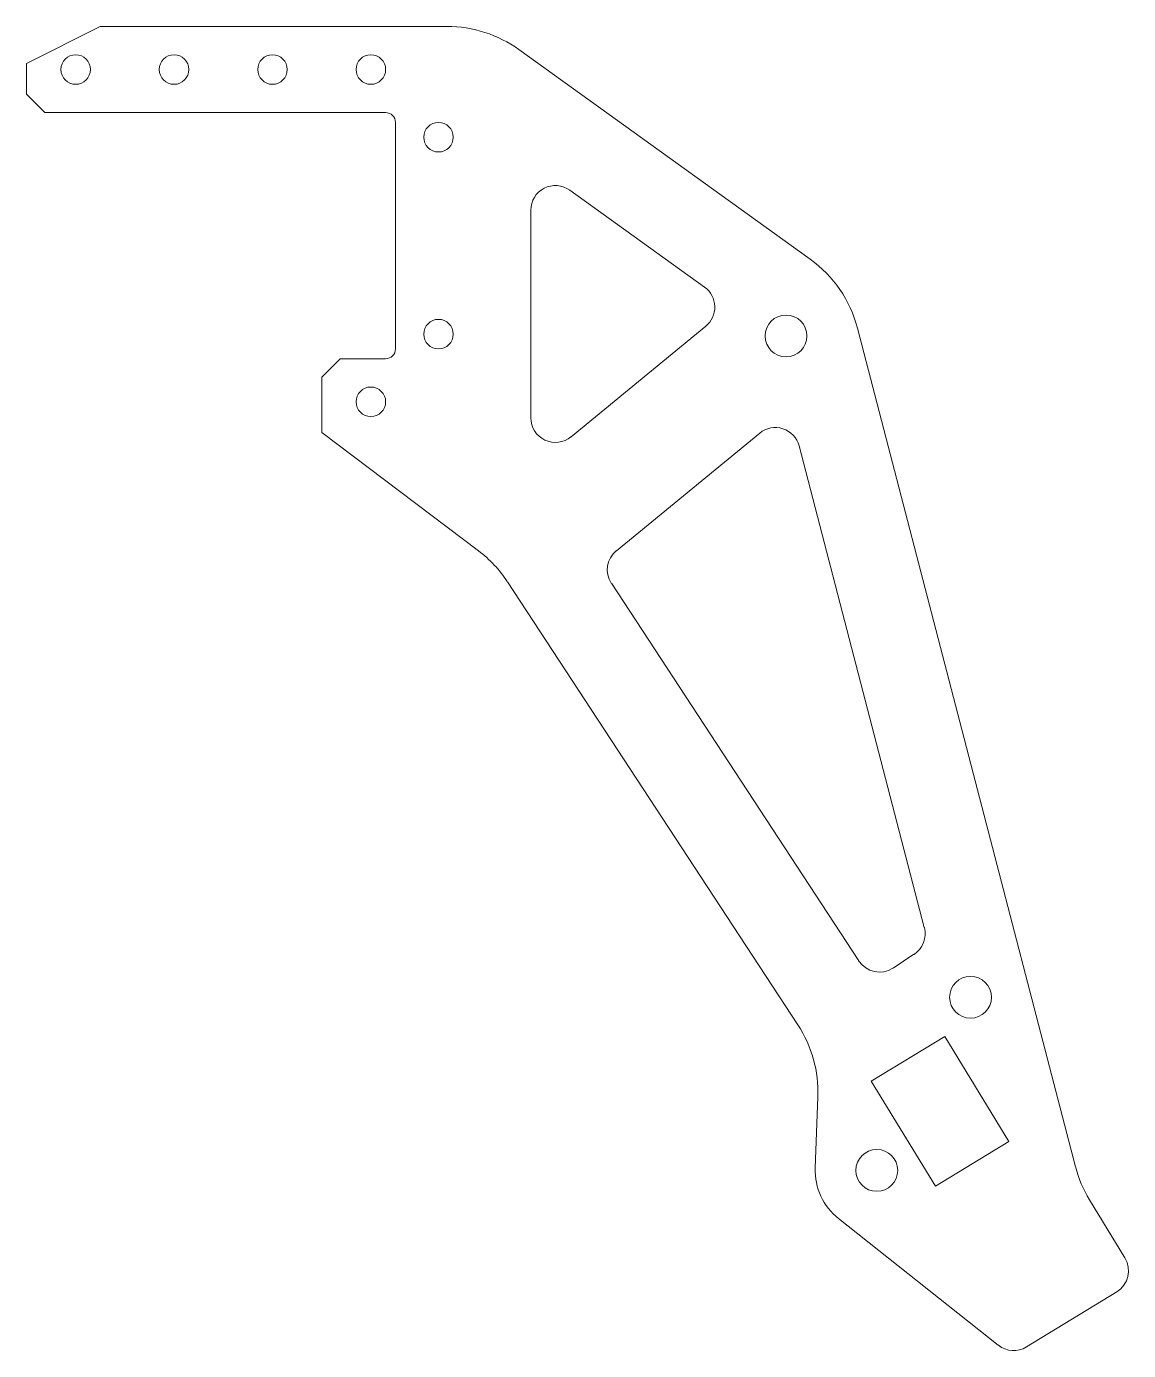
# Model space of a CAD drawing. Header units: millimetres. Extents: x -18 to 72, y -91 to 17.
import ezdxf

# ---------------------------------------------------------------- set-up
doc = ezdxf.new("R2010")
doc.units = ezdxf.units.MM

msp = doc.modelspace()

# ---------------------------------------------------------------- linework, layer by layer
at = {"color": 7, "linetype": 'Continuous', "lineweight": 15}
for p, q in [((-17.75, 14), (-11.75, 17)), ((16.45, 17), (-11.75, 17)), ((22.29, 15.12), (45.97, -1.92)), ((-17.75, 11.5), (-17.75, 14)), ((-16.25, 10), (-17.75, 11.5)), ((11.45, 10), (-16.25, 10)), ((12.25, 9.2), (12.25, -9.2)), ((37.37, -4.19), (26.42, 3.69)), ((23.25, 2.07), (23.25, -14.8)), ((26.52, -16.34), (37.47, -7.36)), ((49.81, -7.52), (67.53, -75.66)), ((6.25, -11.5), (7.75, -10)), ((7.75, -10), (11.45, -10)), ((6.25, -11.5), (6.25, -16)), ((6.25, -16), (19, -25.62)), ((30.21, -25.61), (41.86, -16.05)), ((45.06, -17.09), (55.24, -56.22)), ((44.96, -64.14), (21.35, -28.12)), ((49.93, -58.94), (29.8, -28.25)), ((54.4, -58.4), (52.7, -59.52)), ((50.92, -68.72), (56.9, -65.07)), ((56.9, -65.07), (62.11, -73.6)), ((56.14, -77.25), (50.92, -68.72)), ((46.38, -75.77), (46.59, -69.99)), ((62.11, -73.6), (56.14, -77.25)), ((68.67, -78.36), (71.55, -83.07)), ((61.26, -90.17), (48.27, -79.88)), ((70.89, -85.82), (63.55, -90.3))]:
    msp.add_line(p, q, dxfattribs=at)
for centre, radius in [((-13.75, 13.5), 1.2), ((-5.75, 13.5), 1.2), ((2.25, 13.5), 1.2), ((10.25, 13.5), 1.2), ((15.75, 8), 1.2), ((44, -8.15), 1.7), ((15.75, -8), 1.2), ((10.25, -13.5), 1.2), ((59, -61.89), 1.7), ((51.38, -75.96), 1.7)]:
    msp.add_circle(centre, radius, dxfattribs=at)
for centre, radius, start, end in [((16.45, 7), 10, 54.2676, 90), ((11.45, 9.2), 0.8, 0, 90), ((25.25, 2.07), 2, 54.2676, 180), ((40.13, -10.03), 10, 14.576, 54.2676), ((36.21, -5.81), 2, 309.367, 54.2676), ((11.45, -9.2), 0.8, 270, 0), ((25.25, -14.8), 2, 180, 309.367), ((43.13, -17.59), 2, 14.576, 129.367), ((12.98, -33.6), 10, 33.2519, 52.9762), ((31.47, -27.15), 2, 129.367, 213.2519), ((53.31, -56.73), 2, 303.2519, 14.576), ((51.6, -57.85), 2, 213.2519, 303.2519), ((36.6, -69.62), 10, 357.8794, 33.2519), ((51.38, -75.96), 5, 177.8794, 231.6293), ((77.21, -73.14), 10, 194.576, 211.4407), ((69.85, -84.11), 2, 301.4407, 31.4407), ((62.51, -88.6), 2, 231.6293, 301.4407)]:
    msp.add_arc(centre, radius, start, end, dxfattribs=at)

doc.saveas('drawing.dxf')
